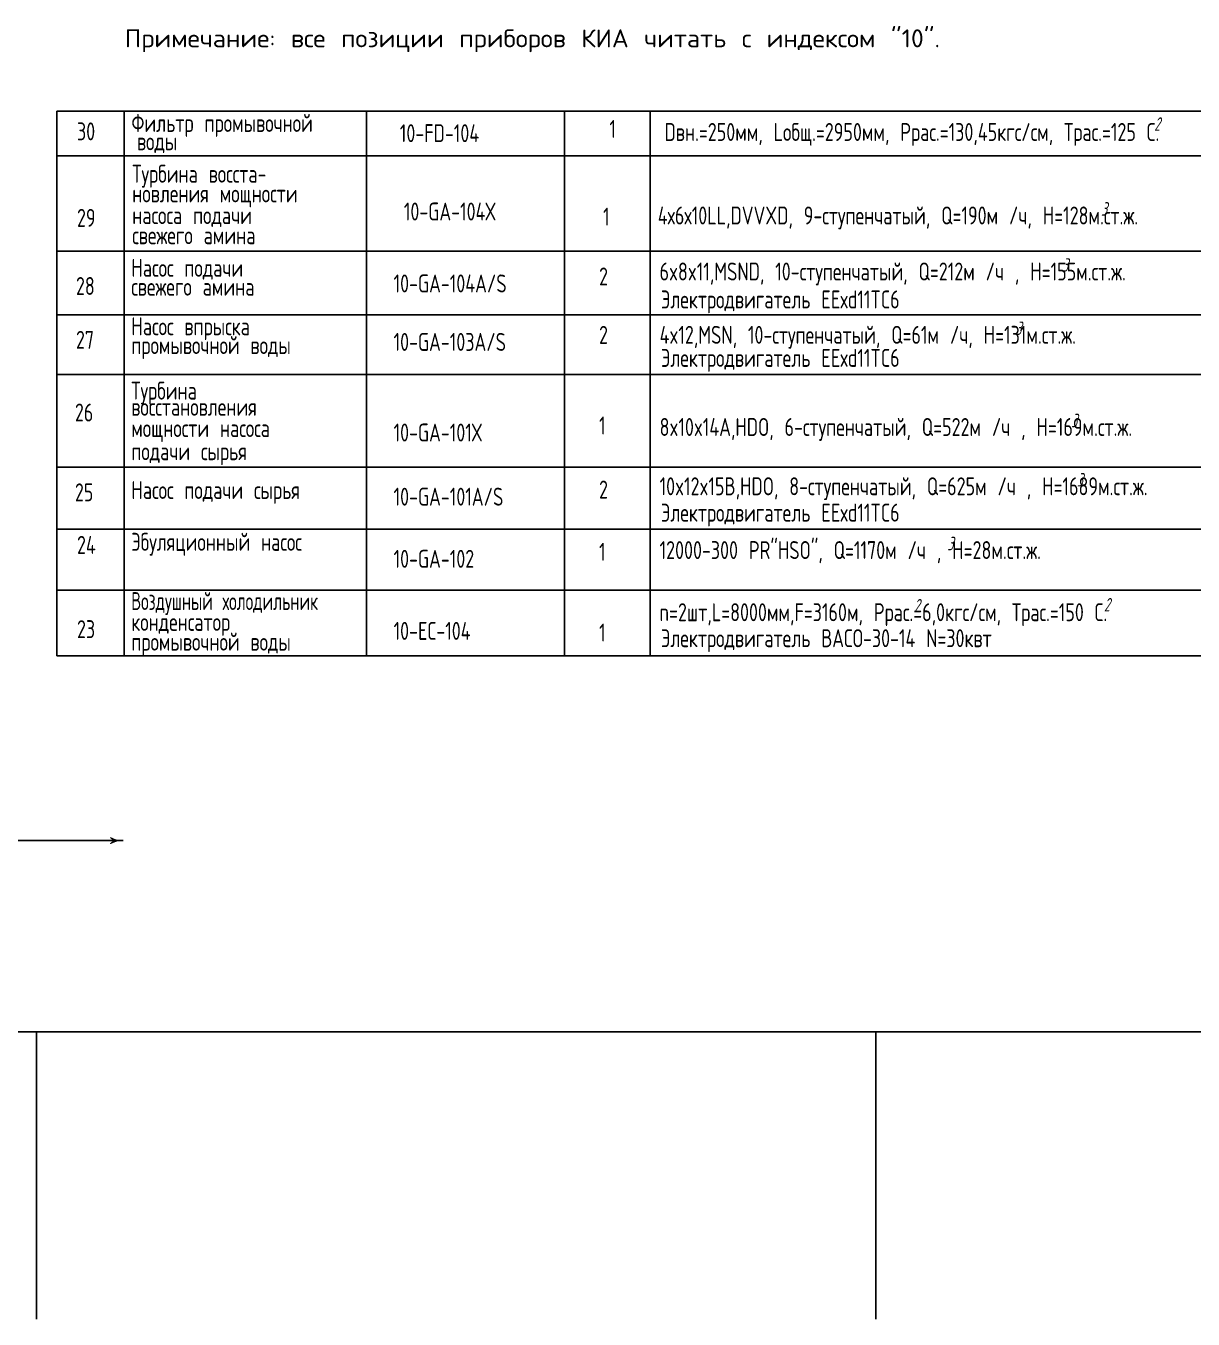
# Model space of a CAD drawing. Extents: x 270 to 589, y 86 to 206.
# Drawn here: x 533.81 to 549.45, y 86.41 to 103.73 of the extents above; entities that cross this region are included whole.
import ezdxf

# ---------------------------------------------------------------- set-up
doc = ezdxf.new("R2010")
doc.units = 0
doc.header["$MEASUREMENT"] = 0
doc.linetypes.add('DASHS', pattern=[0.375, 0.25, -0.125])
doc.layers.get('0').update_dxf_attribs({"linetype": 'CONTINUOUS'})
for name, color, linetype in [('1', 2, 'CONTINUOUS'), ('3', 7, 'DASHS'), ('CORPORATSERV', 7, 'CONTINUOUS'), ('IN-MAJ-PROC', 3, 'CONTINUOUS'), ('IN-MIN-PROC', 7, 'CONTINUOUS')]:
    doc.layers.add(name, color=color, linetype=linetype)
doc.styles.get("Standard").update_dxf_attribs({"font": 'GOST_B.TTF'})
doc.styles.add('STYLE', font='txt.shx', dxfattribs={"width": 0.8, "height": 4})

# ---------------------------------------------------------------- blocks, each defined once
blk = doc.blocks.new('A$C49790C9A')
at = {"layer": 'CORPORATSERV', "color": 7, "style": 'STYLE'}
blk.add_text('Примечание: все позиции приборов КИА читать с индексом "10".', height=0.24035, dxfattribs=at).set_placement((0, 0.04, -0.767))

msp = doc.modelspace()

# ---------------------------------------------------------------- linework, layer by layer
at = {"color": 1}
for p, q in [((535.128, 95.292, 0.028), (535.128, 102.586, -0.698)), ((538.374, 95.292, 0.374), (538.374, 102.586, 0.122)), ((541.025, 95.292, 0.079), (541.025, 102.586, -0.576)), ((542.173, 95.292, 0.081), (542.173, 102.586, -0.572)), ((534.223, 100.708, 0.237), (550.962, 100.708, 0.237)), ((534.223, 99.856, 0.237), (550.962, 99.856, 0.237)), ((534.223, 99.059, 0.237), (550.962, 99.059, 0.237))]:
    msp.add_line(p, q, dxfattribs=at)
at = {"color": 6, "linetype": 'CONTINUOUS'}
msp.add_line((271.084, 90.258), (567.702, 90.258, 0.558), dxfattribs=at)
at = {"color": 3, "linetype": 'CONTINUOUS'}
for points in [[(534.995, 92.841), (534.943, 92.848), (534.958, 92.858), (534.932, 92.863)], [(535.033, 92.828), (534.956, 92.836), (534.995, 92.841), (534.943, 92.848)], [(535.072, 92.82), (534.971, 92.825), (535.033, 92.828), (534.956, 92.836)], [(535.112, 92.817), (534.987, 92.817), (535.072, 92.82), (534.971, 92.825)], [(535.112, 92.817), (534.987, 92.817), (535.072, 92.814), (534.971, 92.809)], [(534.995, 92.793), (534.943, 92.786), (534.958, 92.776), (534.932, 92.771)], [(535.033, 92.806), (534.956, 92.798), (534.995, 92.793), (534.943, 92.786)], [(535.072, 92.814), (534.971, 92.809), (535.033, 92.806), (534.956, 92.798)]]:
    msp.add_solid(points, dxfattribs=at)
at = {"layer": '1', "color": 1, "linetype": 'CONTINUOUS'}
msp.add_line((534.223, 95.292, 0.438), (534.223, 102.586, 0.237), dxfattribs=at)
at = {"layer": 'CORPORATSERV', "color": 1}
for p, q in [((534.223, 102.586, 0.237), (550.962, 102.586, 0.237)), ((534.223, 101.988, 0.237), (550.962, 101.988, 0.237)), ((534.223, 97.818, 0.558), (550.962, 97.818, 0.558)), ((534.223, 96.985, 0.558), (550.962, 96.985, 0.558)), ((534.223, 96.172, 0.558), (550.962, 96.172, 0.558)), ((534.223, 95.292, 0.558), (550.962, 95.292, 0.558))]:
    msp.add_line(p, q, dxfattribs=at)
at = {"layer": 'IN-MAJ-PROC', "color": 3}
msp.add_line((535.112, 92.817), (530.048, 92.817), dxfattribs=at)
at = {"layer": 'IN-MIN-PROC', "color": 4, "linetype": 'CONTINUOUS'}
for p, q in [((533.95, 90.258), (533.95, 86.41)), ((545.198, 90.258), (545.198, 86.41))]:
    msp.add_line(p, q, dxfattribs=at)

# ---------------------------------------------------------------- block references
at = {"color": 1, "linetype": 'CONTINUOUS'}
msp.add_blockref('A$C49790C9A', (535.134, 103.399), dxfattribs=at)

# ---------------------------------------------------------------- texts
at = {"layer": '3', "color": 1, "linetype": 'BYBLOCK', "oblique": 15, "width": 0.65}
for s, p in [('2', (548.924, 102.321, -0.2)), ('3', (548.213, 101.184, -0.2)), ('3', (547.69, 100.434, -0.2)), ('3', (547.066, 99.586, -0.2)), ('3', (547.813, 98.352, -0.2)), ('3', (547.889, 97.558, -0.2)), ('3', (546.154, 96.704, -0.2)), ('2', (545.703, 95.872, -0.2)), ('2', (548.252, 95.885, -0.2))]:
    msp.add_text(s, height=0.181, dxfattribs=at).set_placement(p)
at = {"layer": 'CORPORATSERV', "color": 1, "style": 'STYLE'}
for s, height, width, p in [('Фильтр промывочной', 0.24035, 0.7, (535.224, 102.305, -0.2)), ('30', 0.2403, 0.7, (534.494, 102.193, -0.2)), ('10-FD-104', 0.2403, 0.7, (538.819, 102.169, -0.2)), ('1', 0.24, 0.7, (541.627, 102.226, 0.284)), ('Dвн.=250мм, Lобщ.=2950мм, Ррас.=130,45кгс/см, Трас.=125 С.', 0.24035, 0.7, (542.365, 102.185, -0.2)), ('воды', 0.2403, 0.7, (535.297, 102.06, -0.054)), ('Турбина восста-', 0.24035, 0.7, (535.234, 101.626, -0.2)), ('новления мощности ', 0.24035, 0.7, (535.234, 101.362, -0.2)), ('10-GA-104Х', 0.2403, 0.7, (538.873, 101.12, -0.2)), ('4х6х10LL,DVVXD, 9-ступенчатый, Q=190м /ч, Н=128м.ст.ж.', 0.24035, 0.7, (542.275, 101.067, -0.2)), ('29', 0.2403, 0.7, (534.494, 101.035, -0.2)), ('насоса подачи ', 0.24035, 0.7, (535.234, 101.071, -0.2)), ('1', 0.24, 0.7, (541.541, 101.052, 0.284)), ('свежего амина', 0.24035, 0.7, (535.234, 100.802, -0.2)), ('Насос подачи', 0.24035, 0.7, (535.221, 100.366, -0.2)), ('2', 0.24, 0.7, (541.488, 100.251, 0.284)), ('6x8x11,MSND, 10-ступенчатый, Q=212м /ч , Н=155м.ст.ж.', 0.24035, 0.7, (542.299, 100.317, -0.2)), ('28', 0.2403, 0.7, (534.48, 100.123, -0.2)), ('свежего амина', 0.24035, 0.7, (535.221, 100.113, -0.2)), ('10-GA-104А/S', 0.24035, 0.7, (538.735, 100.157, -0.2)), ('Электродвигатель ЕЕхd11TC6', 0.24035, 0.7, (542.317, 99.943, -0.2)), ('Насос впрыска', 0.24035, 0.7, (535.221, 99.583, -0.2)), ('27', 0.2403, 0.7, (534.48, 99.402, -0.2)), ('промывочной воды', 0.24035, 0.7, (535.221, 99.331, -0.2)), ('10-GA-103А/S', 0.24035, 0.7, (538.735, 99.374, -0.2)), ('2', 0.24, 0.7, (541.488, 99.468, 0.284)), ('4x12,MSN, 10-ступенчатый, Q=61м /ч, Н=131м.ст.ж.', 0.24035, 0.7, (542.299, 99.469, -0.2)), ('Электродвигатель ЕЕхd11TC6', 0.24035, 0.7, (542.317, 99.16, -0.2)), ('Турбина ', 0.2403, 0.7, (535.221, 98.722, -0.2)), ('26', 0.2403, 0.7, (534.466, 98.429, -0.2)), ('восстановления', 0.24035, 0.7, (535.221, 98.505, -0.2)), ('мощности насоса ', 0.24035, 0.7, (535.221, 98.22, -0.2)), ('10-GA-101Х', 0.2403, 0.7, (538.735, 98.161, -0.2)), ('1', 0.24, 0.7, (541.488, 98.255, 0.284)), ('8x10x14А,HDO, 6-ступенчатый, Q=522м /ч , Н=169м.ст.ж.', 0.24035, 0.7, (542.299, 98.235, -0.2)), ('подачи сырья', 0.24035, 0.7, (535.221, 97.91, -0.2)), ('10x12x15B,HDO, 8-ступенчатый, Q=625м /ч , Н=1689м.ст.ж.', 0.24035, 0.7, (542.299, 97.441, -0.2)), ('25', 0.2403, 0.7, (534.466, 97.36, -0.2)), ('Насос подачи сырья', 0.24035, 0.7, (535.221, 97.391, -0.2)), ('10-GA-101A/S', 0.24035, 0.7, (538.735, 97.302, -0.2)), ('2', 0.24, 0.7, (541.488, 97.397, 0.284)), ('Электродвигатель ЕЕхd11TC6', 0.24035, 0.7, (542.317, 97.088, -0.2)), ('24', 0.2403, 0.7, (534.494, 96.656, -0.2)), ('Эбуляционный насос', 0.24035, 0.7, (535.221, 96.697, -0.2)), ('1', 0.24, 0.7, (541.488, 96.564, 0.284)), ('12000-300 PR"HSO", Q=1170м /ч , Н=28м.ст.ж.', 0.24035, 0.7, (542.299, 96.587, -0.2)), ('10-GA-102', 0.2403, 0.7, (538.735, 96.47, -0.2)), ('Воздушный холодильник', 0.24035, 0.63, (535.221, 95.904, -0.2)), ('n=2шт,L=8000мм,F=3160м, Ррас.=6,0кгс/см, Трас.=150 С.', 0.24035, 0.7, (542.299, 95.755, -0.2)), ('23', 0.2403, 0.7, (534.494, 95.528, -0.2)), ('конденсатор ', 0.24035, 0.7, (535.221, 95.625, -0.2)), ('промывочной воды', 0.24035, 0.7, (535.221, 95.36, -0.2)), ('10-ЕС-104', 0.2403, 0.7, (538.735, 95.505, -0.2)), ('1', 0.24, 0.7, (541.488, 95.483, 0.284)), ('Электродвигатель ВАСО-30-14 N=30квт', 0.24035, 0.7, (542.317, 95.407, -0.2))]:
    msp.add_text(s, height=height, dxfattribs=dict(at, width=width)).set_placement(p)

doc.saveas('drawing.dxf')
